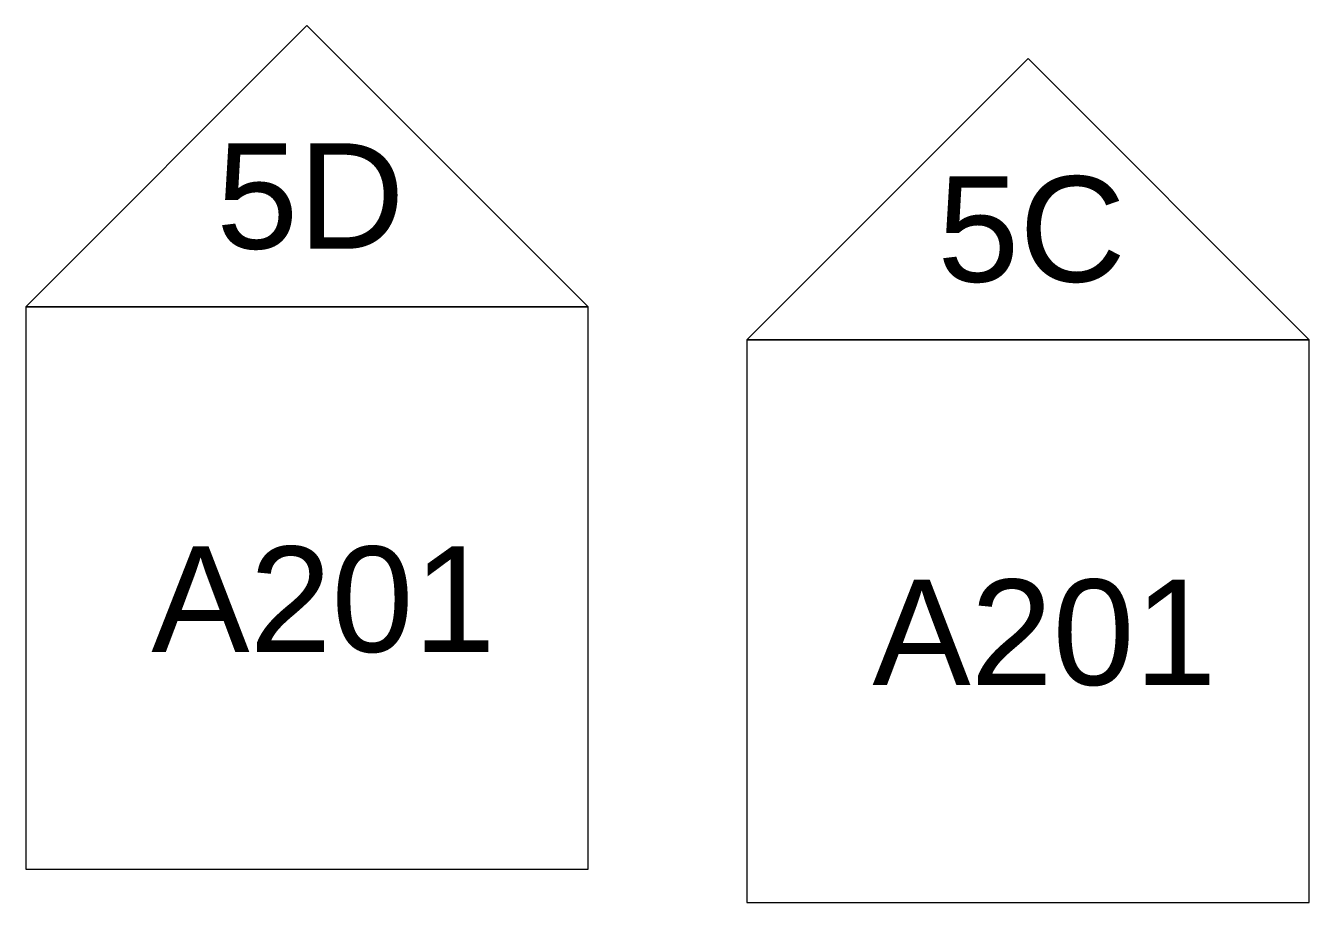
# Model space of a CAD drawing. Header units: inches. Extents: x -4226 to -935, y 9756 to 12395.
# Drawn here: x -3281.1 to -3171.6, y 9787.6 to 9862.4 of the extents above; entities that cross this region are included whole.
import ezdxf

# ---------------------------------------------------------------- set-up
doc = ezdxf.new("R2010")
doc.units = ezdxf.units.IN
doc.header["$MEASUREMENT"] = 0
doc.layers.add('G-ANNO-SYMB', color=111, linetype='Continuous', lineweight=9)
doc.styles.add('Arial', font='arial.ttf', dxfattribs={"height": 9})

# ---------------------------------------------------------------- blocks, each defined once
blk = doc.blocks.new('Elevation - Detail Number-151647-FLOOR PLAN - ROOF')
at = {"layer": 'G-ANNO-SYMB'}
for p, q in [((0.25, 0.25), (-0.25, 0.25)), ((-0.25, 0.25), (-0.25, -0.25)), ((0.25, -0.25), (0.25, 0.25)), ((-0.25, -0.25), (0.25, -0.25))]:
    blk.add_line(p, q, dxfattribs=at)
blk = doc.blocks.new('Elevation - Detail Number-151370-FLOOR PLAN - ROOF')
at = {"layer": 'G-ANNO-SYMB'}
for p, q in [((0, 0.25), (-0.25, 0)), ((0.25, 0), (0, 0.25)), ((-0.25, 0), (0.25, 0))]:
    blk.add_line(p, q, dxfattribs=at)

msp = doc.modelspace()

# ---------------------------------------------------------------- block references
at = {"layer": 'G-ANNO-SYMB', "xscale": 95.99999999999994, "yscale": 95.99999999999994, "zscale": 95.99999999999994}
for name, p in [('Elevation - Detail Number-151370-FLOOR PLAN - ROOF', (-3257.1, 9838.38)), ('Elevation - Detail Number-151370-FLOOR PLAN - ROOF', (-3195.57, 9835.56)), ('Elevation - Detail Number-151647-FLOOR PLAN - ROOF', (-3257.1, 9814.38)), ('Elevation - Detail Number-151647-FLOOR PLAN - ROOF', (-3195.57, 9811.56))]:
    msp.add_blockref(name, p, dxfattribs=at)

# ---------------------------------------------------------------- texts
at = {"layer": 'G-ANNO-SYMB', "char_height": 9, "attachment_point": 1, "style": 'Arial'}
for s, insert, width in [('5D', (-3264.84, 9852.34), 19.695), ('5C', (-3203.31, 9849.52), 19.695), ('A201', (-3270.38, 9817.93), 35.754), ('A201', (-3208.85, 9815.11), 35.754)]:
    msp.add_mtext(s, dxfattribs=dict(at, insert=insert, width=width))

doc.saveas('drawing.dxf')
